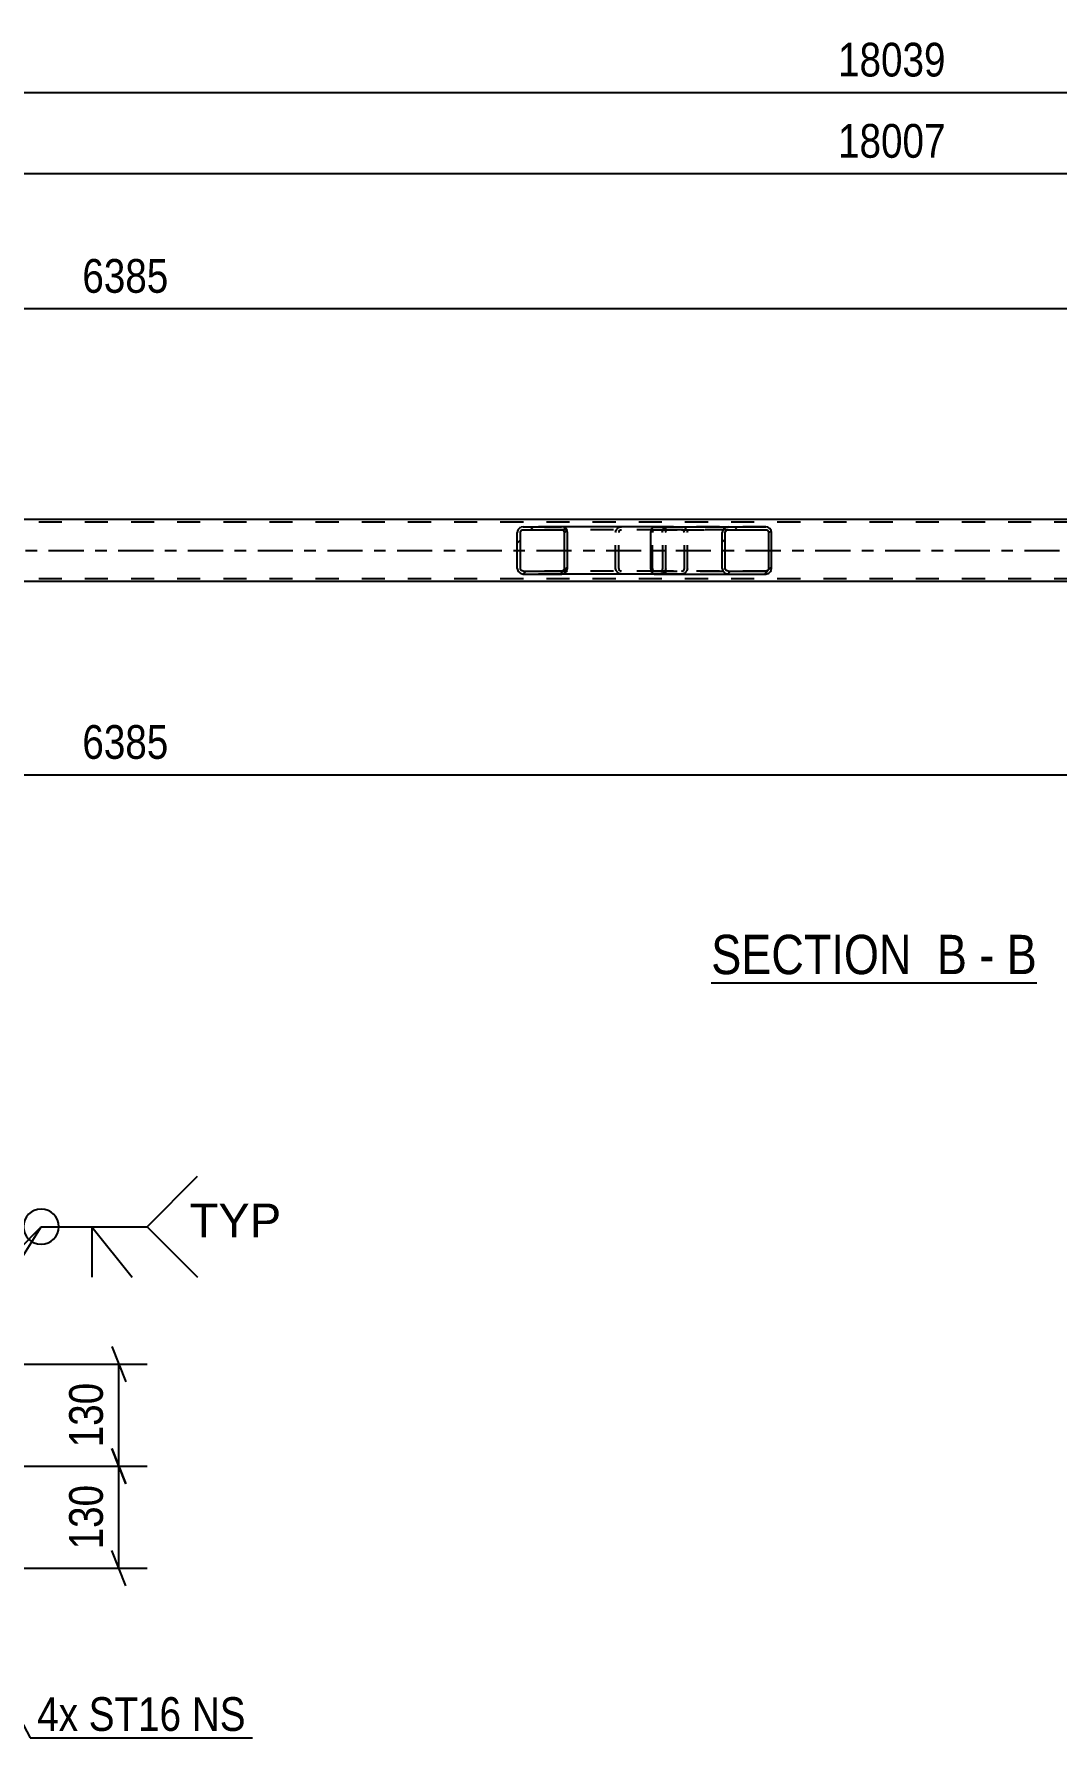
# Model space of a CAD drawing. Header units: millimetres. Extents: x 0 to 841, y 0 to 594.
# Drawn here: x 331.8 to 418.7, y 156.9 to 301.6 of the extents above; entities that cross this region are included whole.
import ezdxf

# ---------------------------------------------------------------- set-up
doc = ezdxf.new("R2010")
doc.units = ezdxf.units.MM
doc.linetypes.add('DXK_LINE_DOT2', pattern=[3.9198, 1.9599, -1.9599])
doc.linetypes.add('DXK_LINE_DOT3', pattern=[5.9187, 2.979, -0.9799, 0.9799, -0.9799])
doc.styles.add('Arial', font='ARIAL.TTF', dxfattribs={"height": 0.2})
doc.styles.add('Arial Narrow', font='ARIALN.TTF', dxfattribs={"height": 0.2})

# ---------------------------------------------------------------- blocks, each defined once
blk = doc.blocks.new('Unknown-405118308-12 - 2419')
at = {"color": 6, "linetype": 'Continuous'}
blk.add_line((389.32, 221.02), (416.96, 221.02), dxfattribs=at)
at = {"color": 0, "linetype": 'Continuous'}
for points in [[(407.43, 221.77), (407.43, 225.27), (389.32, 225.27), (389.32, 221.77)], [(411.03, 221.77), (411.03, 225.27), (408.48, 225.27), (408.48, 221.77)], [(413.36, 221.77), (413.36, 225.27), (412.08, 225.27), (412.08, 221.77)], [(416.96, 221.77), (416.96, 225.27), (414.41, 225.27), (414.41, 221.77)]]:
    blk.add_wipeout(points, dxfattribs=at)
at = {"color": 7, "linetype": 'Continuous', "style": 'Arial Narrow'}
for s, p in [('SECTION ', (389.32, 221.77)), ('B', (408.48, 221.77)), ('B', (414.41, 221.77)), ('-', (412.08, 221.77))]:
    blk.add_text(s, height=3.34, dxfattribs=at).set_placement(p)
blk = doc.blocks.new('Part-405118308-2603 - 2419')
at = {"linetype": 'Continuous'}
h = blk.add_hatch(dxfattribs=at)
h.set_pattern_fill('', scale=0.7, style=0, pattern_type=0)
h.set_pattern_definition([(45, (377.0693, 259.4683), (-1.57154, 1.57154), [])])
h.paths.add_polyline_path([(377.11, 259.28), (377.07, 259.47), (376.96, 259.62), (376.79, 259.73), (376.6, 259.76), (373.36, 259.76), (373.17, 259.73), (373, 259.62), (372.89, 259.47), (372.85, 259.28), (372.85, 256.24), (372.89, 256.06), (373, 255.91), (373.17, 255.8), (373.36, 255.76), (376.6, 255.76), (376.79, 255.8), (376.96, 255.91), (377.07, 256.06), (377.11, 256.24)])
h.paths.add_polyline_path([(376.83, 256.15), (376.78, 256.07), (376.7, 256.02), (376.6, 256), (373.36, 256), (373.26, 256.02), (373.18, 256.07), (373.13, 256.15), (373.11, 256.24), (373.11, 259.28), (373.13, 259.38), (373.18, 259.45), (373.26, 259.51), (373.36, 259.52), (376.6, 259.52), (376.7, 259.51), (376.78, 259.45), (376.83, 259.38), (376.85, 259.28), (376.85, 256.24)])
at = {"color": 2, "linetype": 'Continuous'}
for p, q in [((372.89, 259.47), (372.85, 259.28)), ((372.85, 256.24), (372.85, 259.28)), ((373.11, 259.28), (373.13, 259.38)), ((373.11, 256.24), (373.11, 259.28)), ((373.13, 259.38), (373.18, 259.45)), ((373.36, 259.76), (373.17, 259.73)), ((373.18, 259.45), (373.26, 259.51)), ((373.26, 259.51), (373.36, 259.52)), ((373.36, 259.76), (376.6, 259.76)), ((373.36, 259.52), (376.6, 259.52)), ((384.47, 259.76), (376.6, 259.76)), ((376.79, 259.73), (376.6, 259.76)), ((376.6, 259.52), (376.7, 259.51)), ((376.7, 259.51), (376.78, 259.45)), ((376.78, 259.45), (376.83, 259.38)), ((376.83, 259.38), (376.85, 259.28)), ((376.85, 256.24), (376.85, 259.28)), ((377.11, 259.28), (377.07, 259.47)), ((377.11, 256.24), (377.11, 259.28)), ((372.85, 256.24), (372.89, 256.06)), ((373.13, 256.15), (373.11, 256.24)), ((376.85, 256.24), (376.83, 256.15)), ((377.07, 256.06), (377.11, 256.24)), ((373.18, 256.07), (373.13, 256.15)), ((373.17, 255.8), (373.36, 255.76)), ((373.26, 256.02), (373.18, 256.07)), ((373.36, 256), (373.26, 256.02)), ((373.36, 256), (376.6, 256)), ((373.36, 255.76), (376.6, 255.76)), ((376.7, 256.02), (376.6, 256)), ((376.6, 255.76), (376.79, 255.8)), ((384.47, 255.76), (376.6, 255.76)), ((376.78, 256.07), (376.7, 256.02)), ((376.83, 256.15), (376.78, 256.07))]:
    blk.add_line(p, q, dxfattribs=at)
at = {"color": 7, "linetype": 'DXK_LINE_DOT2'}
for p, q in [((376.6, 259.76), (373.36, 259.76)), ((384.95, 259.52), (373.36, 259.52)), ((381.2, 259.28), (381.24, 259.47)), ((381.2, 256.24), (381.2, 259.28)), ((381.48, 259.38), (381.46, 259.28)), ((381.46, 256.24), (381.46, 259.28)), ((381.53, 259.45), (381.48, 259.38)), ((381.52, 259.73), (381.71, 259.76)), ((381.53, 259.45), (381.55, 259.47)), ((381.55, 259.47), (381.61, 259.51)), ((381.61, 259.51), (381.71, 259.52)), ((384.95, 259.76), (381.71, 259.76)), ((384.95, 259.76), (385.14, 259.73)), ((385.04, 259.51), (384.95, 259.52)), ((385.13, 259.45), (385.04, 259.51)), ((385.18, 259.38), (385.13, 259.45)), ((385.2, 259.28), (385.18, 259.38)), ((385.2, 256.24), (385.2, 259.28)), ((385.42, 259.47), (385.46, 259.28)), ((385.46, 256.24), (385.46, 259.28)), ((381.24, 256.06), (381.2, 256.24)), ((381.46, 256.24), (381.48, 256.15)), ((385.18, 256.15), (385.2, 256.24)), ((385.46, 256.24), (385.42, 256.06)), ((384.95, 256), (373.36, 256)), ((376.6, 255.76), (373.36, 255.76)), ((381.48, 256.15), (381.53, 256.07)), ((381.71, 255.76), (381.52, 255.8)), ((381.53, 256.07), (381.55, 256.06)), ((381.55, 256.06), (381.61, 256.02)), ((381.61, 256.02), (381.71, 256)), ((384.95, 255.76), (381.71, 255.76)), ((384.95, 256), (385.04, 256.02)), ((385.14, 255.8), (384.95, 255.76)), ((385.04, 256.02), (385.13, 256.07)), ((385.13, 256.07), (385.18, 256.15))]:
    blk.add_line(p, q, dxfattribs=at)
at = {"color": 2, "linetype": 'Continuous'}
for centre, start, end in [((373.34, 259.26), 110.7584, 155.6801), ((376.62, 259.26), 24.32, 69.2417), ((373.34, 256.27), 204.32, 249.2417), ((376.62, 256.27), 290.7584, 335.6801)]:
    blk.add_arc(centre, 0.496, start, end, dxfattribs=at)
at = {"color": 7, "linetype": 'DXK_LINE_DOT2'}
for centre, start, end in [((381.69, 259.26), 110.7584, 155.6801), ((384.97, 259.26), 24.32, 69.2417), ((381.69, 256.27), 204.32, 249.2417), ((384.97, 256.27), 290.7584, 335.6801)]:
    blk.add_arc(centre, 0.496, start, end, dxfattribs=at)
blk = doc.blocks.new('Part-405118308-2486 - 2419')
at = {"linetype": 'Continuous'}
h = blk.add_hatch(dxfattribs=at)
h.set_pattern_fill('', scale=0.7, style=0, pattern_type=0)
h.set_pattern_definition([(45, (394.4141, 259.4683), (-1.57154, 1.57154), [])])
h.paths.add_polyline_path([(394.45, 259.28), (394.41, 259.47), (394.31, 259.62), (394.14, 259.73), (393.95, 259.76), (390.77, 259.76), (390.57, 259.73), (390.41, 259.62), (390.3, 259.47), (390.26, 259.28), (390.26, 256.24), (390.3, 256.06), (390.41, 255.91), (390.57, 255.8), (390.77, 255.76), (393.95, 255.76), (394.14, 255.8), (394.31, 255.91), (394.41, 256.06), (394.45, 256.24)])
h.paths.add_polyline_path([(394.18, 256.15), (394.13, 256.07), (394.05, 256.02), (393.95, 256), (390.77, 256), (390.67, 256.02), (390.59, 256.07), (390.53, 256.15), (390.51, 256.24), (390.51, 259.28), (390.53, 259.38), (390.59, 259.45), (390.67, 259.51), (390.77, 259.52), (393.95, 259.52), (394.05, 259.51), (394.13, 259.45), (394.18, 259.38), (394.2, 259.28), (394.2, 256.24)])
at = {"color": 2, "linetype": 'Continuous'}
for p, q in [((384.19, 259.28), (384.21, 259.47)), ((384.19, 256.24), (384.19, 259.28)), ((384.21, 259.47), (384.27, 259.62)), ((384.27, 259.62), (384.36, 259.73)), ((384.36, 259.73), (384.47, 259.76)), ((384.47, 259.76), (390.77, 259.76)), ((390.3, 259.47), (390.26, 259.28)), ((390.26, 256.24), (390.26, 259.28)), ((390.51, 259.28), (390.53, 259.38)), ((390.51, 256.24), (390.51, 259.28)), ((390.53, 259.38), (390.59, 259.45)), ((390.77, 259.76), (390.57, 259.73)), ((390.59, 259.45), (390.67, 259.51)), ((390.67, 259.51), (390.77, 259.52)), ((390.77, 259.76), (393.95, 259.76)), ((390.77, 259.52), (393.95, 259.52)), ((394.14, 259.73), (393.95, 259.76)), ((393.95, 259.52), (394.05, 259.51)), ((394.05, 259.51), (394.13, 259.45)), ((394.13, 259.45), (394.18, 259.38)), ((394.18, 259.38), (394.2, 259.28)), ((394.2, 256.24), (394.2, 259.28)), ((394.45, 259.28), (394.41, 259.47)), ((394.45, 256.24), (394.45, 259.28)), ((384.21, 256.06), (384.19, 256.24)), ((390.26, 256.24), (390.3, 256.06)), ((390.53, 256.15), (390.51, 256.24)), ((394.2, 256.24), (394.18, 256.15)), ((394.41, 256.06), (394.45, 256.24)), ((384.27, 255.91), (384.21, 256.06)), ((384.36, 255.8), (384.27, 255.91)), ((384.47, 255.76), (384.36, 255.8)), ((384.47, 255.76), (390.77, 255.76)), ((390.59, 256.07), (390.53, 256.15)), ((390.57, 255.8), (390.77, 255.76)), ((390.67, 256.02), (390.59, 256.07)), ((390.77, 256), (390.67, 256.02)), ((390.77, 256), (393.95, 256)), ((390.77, 255.76), (393.95, 255.76)), ((394.05, 256.02), (393.95, 256)), ((393.95, 255.76), (394.14, 255.8)), ((394.13, 256.07), (394.05, 256.02)), ((394.18, 256.15), (394.13, 256.07))]:
    blk.add_line(p, q, dxfattribs=at)
at = {"color": 7, "linetype": 'DXK_LINE_DOT2'}
for p, q in [((384.34, 259.38), (384.33, 259.28)), ((384.33, 256.24), (384.33, 259.28)), ((384.37, 259.45), (384.34, 259.38)), ((384.41, 259.51), (384.37, 259.45)), ((384.47, 259.52), (384.41, 259.51)), ((385.46, 259.76), (384.47, 259.76)), ((390.77, 259.52), (384.47, 259.52)), ((384.47, 259.52), (386.8, 259.52)), ((385.46, 259.52), (385.46, 259.76)), ((393.95, 259.76), (385.46, 259.76)), ((386.8, 259.76), (386.99, 259.73)), ((386.8, 259.52), (393.95, 259.52)), ((386.9, 259.51), (386.8, 259.52)), ((386.98, 259.45), (386.9, 259.51)), ((387.03, 259.38), (386.98, 259.45)), ((387.05, 259.28), (387.03, 259.38)), ((387.05, 256.24), (387.05, 259.28)), ((387.26, 259.47), (387.3, 259.28)), ((387.3, 256.24), (387.3, 259.28)), ((384.33, 256.24), (384.34, 256.15)), ((387.03, 256.15), (387.05, 256.24)), ((387.3, 256.24), (387.26, 256.06)), ((384.34, 256.15), (384.37, 256.07)), ((384.37, 256.07), (384.41, 256.02)), ((384.41, 256.02), (384.47, 256)), ((385.46, 256), (384.47, 256)), ((384.47, 256), (390.77, 256)), ((386.8, 255.76), (384.47, 255.76)), ((393.95, 256), (385.46, 256)), ((385.46, 255.76), (385.46, 256)), ((386.8, 256), (386.9, 256.02)), ((386.99, 255.8), (386.8, 255.76)), ((386.8, 255.76), (393.95, 255.76)), ((386.9, 256.02), (386.98, 256.07)), ((386.98, 256.07), (387.03, 256.15))]:
    blk.add_line(p, q, dxfattribs=at)
for centre, start, end in [((386.81, 259.27), 23.8494, 68.8059), ((386.81, 256.26), 291.1941, 336.1506)]:
    blk.add_arc(centre, 0.492, start, end, dxfattribs=at)
at = {"color": 2, "linetype": 'Continuous'}
for centre, start, end in [((390.75, 259.27), 111.1941, 156.1506), ((393.96, 259.27), 23.8495, 68.8059), ((390.75, 256.26), 203.8495, 248.8059), ((393.96, 256.26), 291.1941, 336.1506)]:
    blk.add_arc(centre, 0.492, start, end, dxfattribs=at)
blk = doc.blocks.new('Part-405118308-2491 - 2419')
at = {"color": 7, "linetype": 'DXK_LINE_DOT2'}
for p, q in [((733.99, 260.16), (66.71, 260.16)), ((733.99, 255.36), (66.71, 255.36))]:
    blk.add_line(p, q, dxfattribs=at)
at = {"color": 2, "linetype": 'Continuous'}
for p, q in [((466.48, 260.4), (217.07, 260.4)), ((466.48, 255.12), (217.07, 255.12))]:
    blk.add_line(p, q, dxfattribs=at)
at = {"color": 7, "linetype": 'DXK_LINE_DOT3'}
blk.add_line((66.71, 257.76), (733.99, 257.76), dxfattribs=at)
blk = doc.blocks.new('StraightDimension-405118308-2729 - 2419')
at = {"color": 7, "linetype": 'Continuous'}
blk.add_line((66.07, 296.67), (743.25, 296.67), dxfattribs=at)
at = {"color": 0}
blk.add_wipeout([(409.83, 297.42), (409.83, 301.62), (399.49, 301.62), (399.49, 297.42)], dxfattribs=at)
at = {"color": 3, "style": 'Arial Narrow'}
blk.add_text('18039', height=2.863, dxfattribs=at).set_placement((400.09, 298.02))
blk = doc.blocks.new('StraightDimension-405118308-2660 - 2419')
at = {"color": 7, "linetype": 'Continuous'}
blk.add_line((66.71, 289.77), (742.61, 289.77), dxfattribs=at)
at = {"color": 0}
blk.add_wipeout([(409.83, 290.52), (409.83, 294.72), (399.49, 294.72), (399.49, 290.52)], dxfattribs=at)
at = {"color": 3, "style": 'Arial Narrow'}
blk.add_text('18007', height=2.863, dxfattribs=at).set_placement((400.09, 291.12))
blk = doc.blocks.new('StraightDimension-405118308-11106 - 2419')
at = {"color": 7, "linetype": 'Continuous'}
blk.add_line((211.87, 238.71), (467.28, 238.71), dxfattribs=at)
at = {"color": 0}
blk.add_wipeout([(343.83, 239.46), (343.83, 243.66), (335.32, 243.66), (335.32, 239.46)], dxfattribs=at)
at = {"color": 3, "style": 'Arial Narrow'}
blk.add_text('6385', height=2.863, dxfattribs=at).set_placement((335.92, 240.06))
blk = doc.blocks.new('StraightDimension-405118308-11163 - 2419')
at = {"color": 7, "linetype": 'Continuous'}
blk.add_line((211.87, 278.3), (467.28, 278.3), dxfattribs=at)
at = {"color": 0}
blk.add_wipeout([(343.83, 279.05), (343.83, 283.25), (335.32, 283.25), (335.32, 279.05)], dxfattribs=at)
at = {"color": 3, "style": 'Arial Narrow'}
blk.add_text('6385', height=2.863, dxfattribs=at).set_placement((335.92, 279.65))
blk = doc.blocks.new('StraightDimension-405118308-2258 - 2023')
at = {"color": 7, "linetype": 'Continuous'}
for p, q in [((338.41, 190.15), (339.61, 187.15)), ((325.12, 188.65), (341.41, 188.65)), ((339.01, 179.99), (339.01, 188.65)), ((339.61, 178.49), (338.41, 181.49)), ((320.12, 179.99), (341.41, 179.99))]:
    blk.add_line(p, q, dxfattribs=at)
at = {"color": 0}
blk.add_wipeout([(338.26, 187.66), (334.06, 187.66), (334.06, 180.98), (338.26, 180.98)], dxfattribs=at)
at = {"color": 3, "style": 'Arial Narrow'}
blk.add_text('130', height=2.863, rotation=90.0002, dxfattribs=at).set_placement((337.66, 181.58))
blk = doc.blocks.new('StraightDimension-405118308-2268 - 2023')
at = {"color": 7, "linetype": 'Continuous'}
for p, q in [((338.41, 181.49), (339.61, 178.49)), ((320.12, 179.99), (341.41, 179.99)), ((339.01, 171.32), (339.01, 179.99)), ((339.61, 169.82), (338.41, 172.82)), ((325.12, 171.32), (341.41, 171.32))]:
    blk.add_line(p, q, dxfattribs=at)
at = {"color": 0}
blk.add_wipeout([(338.26, 178.99), (334.06, 178.99), (334.06, 172.31), (338.26, 172.31)], dxfattribs=at)
at = {"color": 3, "style": 'Arial Narrow'}
blk.add_text('130', height=2.863, rotation=90.0002, dxfattribs=at).set_placement((337.66, 172.91))
blk = doc.blocks.new('WeldMark-405118308-2329 - 2023')
at = {"linetype": 'Continuous'}
for points in [[(319.83, 186.59), (317.18, 184.99), (318.77, 187.64)], [(324.83, 186.73), (322.6, 184.59), (323.56, 187.53)]]:
    blk.add_hatch(color=30, dxfattribs=at).paths.add_polyline_path(points)
at = {"color": 30, "linetype": 'Continuous'}
for p, q in [((317.18, 184.99), (332.42, 200.32)), ((322.6, 184.59), (332.42, 200.32)), ((332.42, 200.32), (341.42, 200.32))]:
    blk.add_line(p, q, dxfattribs=at)
at = {"color": 3, "linetype": 'Continuous'}
for q in [(340.14, 196.04), (336.71, 196.04)]:
    blk.add_line((336.71, 200.32), q, dxfattribs=at)
for start, end in [(90, 270), (270, 90)]:
    blk.add_arc((332.42, 200.32), 1.5, start, end, dxfattribs=at)
at = {"color": 0, "linetype": 'Continuous'}
blk.add_wipeout([(352.8, 199.42), (352.8, 202.42), (345.02, 202.42), (345.02, 199.42)], dxfattribs=at)
blk.add_wipeout([(352.8, 199.42), (352.8, 202.42), (345.02, 202.42), (345.02, 199.42)], dxfattribs=at)
at = {"color": 3, "linetype": 'Continuous'}
for q in [(345.71, 204.61), (345.71, 196.04)]:
    blk.add_line((341.42, 200.32), q, dxfattribs=at)
at = {"color": 3, "linetype": 'Continuous', "style": 'Arial'}
blk.add_text('TYP', height=2.865, dxfattribs=at).set_placement((345.02, 199.42))
blk = doc.blocks.new('MarkSet-405118308-16374 - 2023')
at = {"color": 0}
for points in [[(335.56, 157.49), (335.56, 160.49), (332.09, 160.49), (332.09, 157.49)], [(344.32, 157.49), (344.32, 160.49), (336.46, 160.49), (336.46, 157.49)], [(349.78, 157.49), (349.78, 160.49), (345.22, 160.49), (345.22, 157.49)]]:
    blk.add_wipeout(points, dxfattribs=at)
for points in [[(335.56, 157.49), (335.56, 160.49), (332.09, 160.49), (332.09, 157.49)], [(344.32, 157.49), (344.32, 160.49), (336.46, 160.49), (336.46, 157.49)], [(349.78, 157.49), (349.78, 160.49), (345.22, 160.49), (345.22, 157.49)]]:
    blk.add_wipeout(points, dxfattribs=at)
at = {"color": 30, "linetype": 'Continuous'}
for p, q in [((321.74, 175.39), (331.49, 156.89)), ((331.49, 156.89), (350.38, 156.89))]:
    blk.add_line(p, q, dxfattribs=at)
at = {"color": 3, "style": 'Arial Narrow'}
for s, p in [('4x', (332.09, 157.49)), ('ST16', (336.46, 157.49)), ('NS', (345.22, 157.49))]:
    blk.add_text(s, height=2.863, dxfattribs=at).set_placement(p)

msp = doc.modelspace()

# ---------------------------------------------------------------- block references
for name in ['StraightDimension-405118308-2729 - 2419', 'Part-405118308-2491 - 2419', 'Part-405118308-2603 - 2419', 'Part-405118308-2486 - 2419', 'StraightDimension-405118308-11106 - 2419', 'Unknown-405118308-12 - 2419', 'StraightDimension-405118308-2258 - 2023']:
    msp.add_blockref(name, (0, 0))

# ---------------------------------------------------------------- next in the draw order: block references
for name in ['StraightDimension-405118308-2660 - 2419', 'WeldMark-405118308-2329 - 2023', 'StraightDimension-405118308-2268 - 2023']:
    msp.add_blockref(name, (0, 0))

# ---------------------------------------------------------------- next in the draw order: block references
for name in ['StraightDimension-405118308-11163 - 2419', 'MarkSet-405118308-16374 - 2023']:
    msp.add_blockref(name, (0, 0))

doc.saveas('drawing.dxf')
